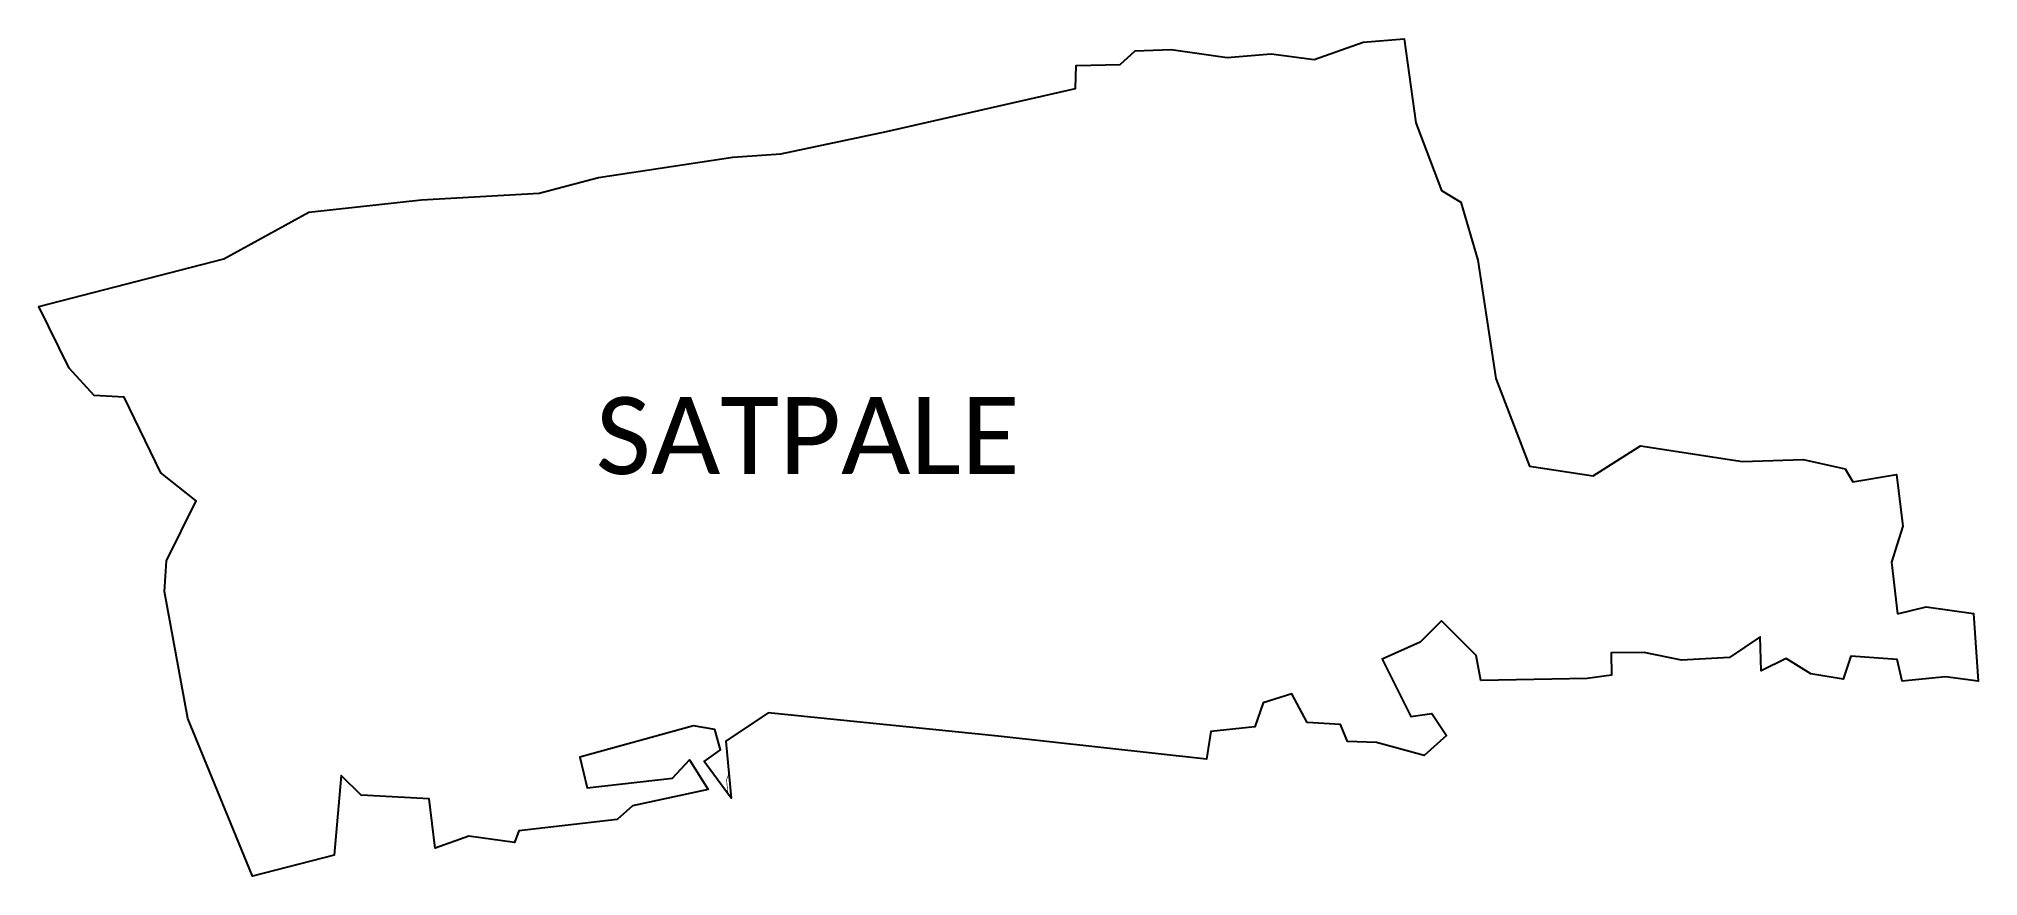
# Model space of a CAD drawing. Header units: metres. Extents: x 264277 to 267514, y 2149720 to 2151119.
import ezdxf

# ---------------------------------------------------------------- set-up
doc = ezdxf.new("R2010")
doc.units = ezdxf.units.M
for name, color, linetype in [('MANGROOVES BUFFER ZONE', 120, 'Continuous'), ('village', 3, 'Continuous'), ('VILLAGE NAME', 250, 'Continuous')]:
    doc.layers.add(name, color=color, linetype=linetype)
doc.styles.get("Standard").update_dxf_attribs({"font": 'simplex.shx'})

msp = doc.modelspace()

# ---------------------------------------------------------------- hatches: boundary and pattern name
at = {"layer": 'MANGROOVES BUFFER ZONE'}
h = msp.add_hatch(dxfattribs=at)
h.set_pattern_fill('GRASS', color=256)
h.paths.add_polyline_path([(265427.1, 2149858.3), (265432.8, 2149850.7), (265428.9, 2149891.4), (265424.9, 2149881.4)])

# ---------------------------------------------------------------- linework, layer by layer
at = {"color": 3, "flags": 128}
msp.add_lwpolyline([(266167, 2151100.8), (266260.2, 2151087.6)], dxfattribs=at)
at = {"layer": 'MANGROOVES BUFFER ZONE', "const_width": 1}
msp.add_lwpolyline([(265428.9, 2149891.4), (265424.9, 2149881.4), (265427.1, 2149858.3)], dxfattribs=at)
at = {"layer": 'village', "color": 3}
for points in [[(267379.3, 2150158.1, 0), (267427.1, 2150170.2, 0), (267506.2, 2150158.8, 0), (267513.8, 2150045.9, 0), (267459.1, 2150053.4, 0), (267386.9, 2150046.1, 0), (267378.5, 2150081.9, 0), (267301.1, 2150087.6, 0), (267288.2, 2150049.3, 0), (267234.6, 2150057.9, 0), (267193.2, 2150084, 0), (267151.7, 2150063, 0), (267150.1, 2150119.7, 0), (267098.8, 2150085.3, 0), (267018.8, 2150081.2, 0), (266956.1, 2150093.7, 0), (266901.1, 2150093.4, 0), (266901.9, 2150056.1, 0), (266861, 2150050.6, 0), (266683.5, 2150046.9, 0), (266676.1, 2150088.5, 0), (266618, 2150146.4, 0), (266582.3, 2150110.9, 0), (266519.1, 2150082.6, 0), (266566.8, 2149986.8, 0), (266602, 2149991.8, 0), (266626.3, 2149954.9, 0), (266589, 2149921.9, 0), (266509.6, 2149943.3, 0), (266461.2, 2149945.2, 0), (266449.7, 2149973.5, 0), (266394, 2149976.6, 0), (266368.5, 2150025, 0), (266320.6, 2150009.5, 0), (266306.7, 2149969.5, 0), (266232.9, 2149962, 0), (266226.1, 2149915.7, 0), (265878.1, 2149953.9, 0), (265494.5, 2149992.8, 0), (265423.8, 2149945.4, 0), (265432.8, 2149850.7, 0), (265387.3, 2149911.7, 0), (265414.6, 2149931.1, 0), (265405.2, 2149965.1, 0), (265369.6, 2149971.1, 0), (265180.2, 2149918.8, 0), (265192.2, 2149867.6, 0), (265334.9, 2149884, 0), (265362.8, 2149914.6, 0), (265394.2, 2149864.8, 0), (265268, 2149837.6, 0), (265242.5, 2149815.1, 0), (265078, 2149796, 0), (265071, 2149776.3, 0), (264995, 2149786.9, 0), (264938.7, 2149766.9, 0), (264928.6, 2149849.4, 0), (264815, 2149855.7, 0), (264781.7, 2149888.3, 0), (264770.2, 2149755.3, 0), (264633.7, 2149720.1, 0), (264525.8, 2149983.7, 0), (264487, 2150195.9, 0), (264490.1, 2150247, 0), (264539.9, 2150347.1, 0), (264480.7, 2150394.1, 0), (264419.5, 2150520.4, 0), (264369.6, 2150523.1, 0), (264328, 2150568.5, 0), (264277.1, 2150671.7, 0), (264585.9, 2150751.4, 0), (264727.5, 2150829.1, 0), (264915.7, 2150849.9, 0), (265111.9, 2150860.8, 0), (265211.2, 2150887, 0), (265435.4, 2150920.9, 0), (265515.7, 2150926.7, 0), (265691.9, 2150963.8, 0), (266007.1, 2151035.7, 0), (266008.1, 2151074.4, 0), (266081.8, 2151075.9, 0), (266106.7, 2151098.5, 0), (266167, 2151100.8, 0)], [(266260.2, 2151087.6, 0), (266333.8, 2151093.9, 0), (266405.6, 2151084.5, 0), (266487.5, 2151113.5, 0), (266555.6, 2151118.9, 0), (266575.1, 2150978.3, 0), (266618.2, 2150865.5, 0), (266650.4, 2150845.7, 0), (266679, 2150749.3, 0), (266708.8, 2150551.7, 0), (266765, 2150405.2, 0), (266871.2, 2150389, 0), (266950.3, 2150439, 0), (267120.7, 2150412.9, 0), (267221.6, 2150416.3, 0), (267292, 2150400.4, 0), (267304.5, 2150379, 0), (267377.4, 2150390.9, 0), (267388.2, 2150304.9, 0), (267369, 2150244.8, 0), (267379.3, 2150158.1, 0)]]:
    msp.add_polyline3d(points, dxfattribs=at)

# ---------------------------------------------------------------- texts
at = {"layer": 'VILLAGE NAME', "insert": (265206.5, 2150520.3), "char_height": 128.647, "attachment_point": 1}
msp.add_mtext_dynamic_manual_height_columns('{\\fCalibri|b0|i0|c0|p34;SATPALE}', width=737.615, gutter_width=643.2, heights=[0], dxfattribs=at)

doc.saveas('drawing.dxf')
